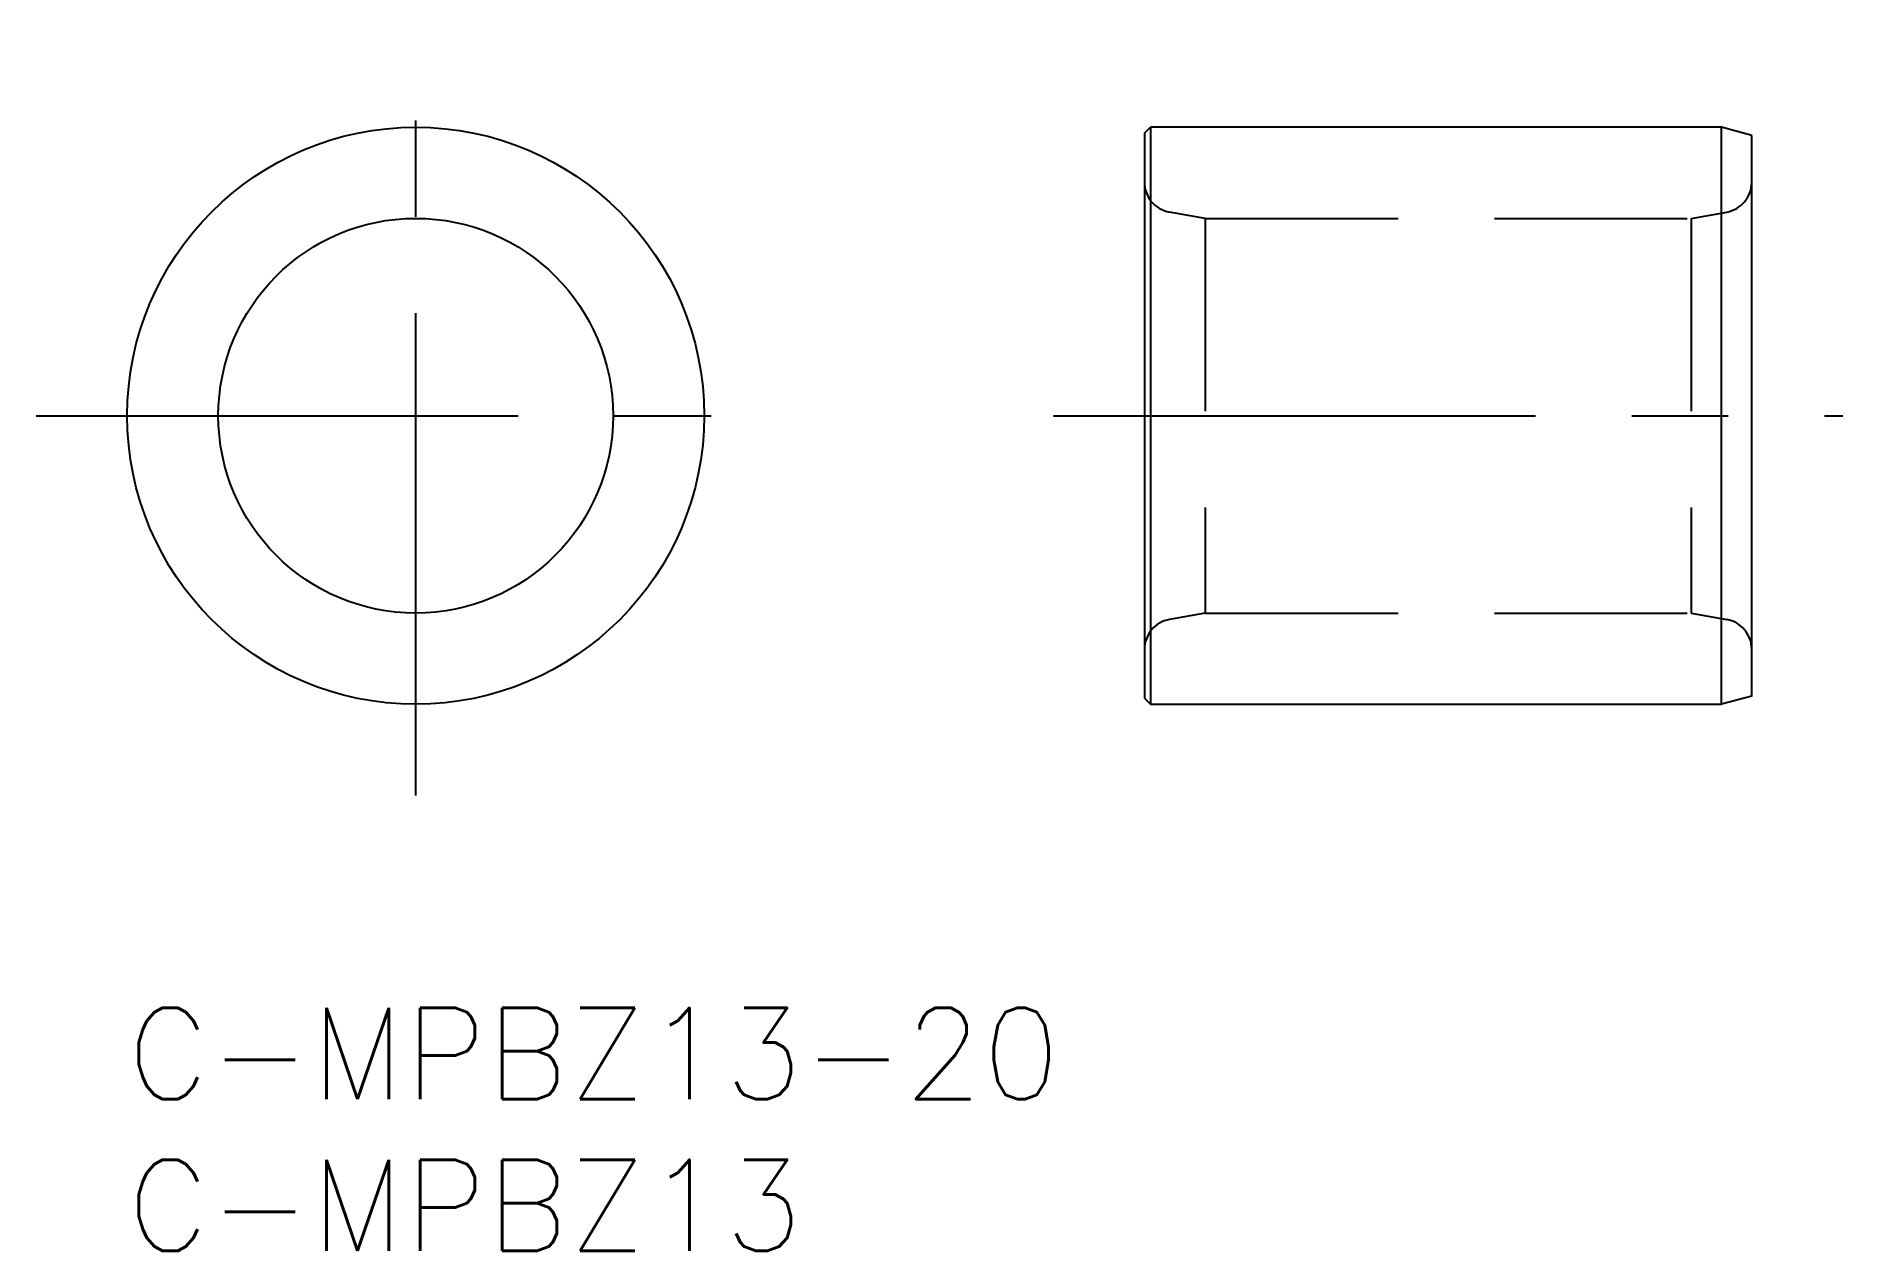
# Model space of a CAD drawing. Extents: x -3 to 56.5, y -8 to 32.
import ezdxf

# ---------------------------------------------------------------- set-up
doc = ezdxf.new("R2010")
doc.units = 0
doc.header["$LTSCALE"] = 0.5
doc.linetypes.add('CENTER', pattern=[50.8, 31.75, -6.35, 6.35, -6.35])
doc.linetypes.add('DASHED', pattern=[19.05, 12.7, -6.35])
for name, color, linetype in [('MSM_CENTER', 1, 'CENTER'), ('MSM_CONTINUOUS', 7, 'CONTINUOUS'), ('MSM_DASHED', 4, 'DASHED'), ('MSM_PART_NUMBER', 7, 'CONTINUOUS')]:
    doc.layers.add(name, color=color, linetype=linetype)
doc.styles.get("Standard").update_dxf_attribs({"font": 'txt.shx', "height": 3, "bigfont": 'bigfont.shx'})

# ---------------------------------------------------------------- blocks, each defined once
blk = doc.blocks.new('*U19')
at = {"layer": 'MSM_PART_NUMBER'}
blk.add_text('C-MPBZ13-20', height=3, dxfattribs=at).set_placement((0, -3))
blk = doc.blocks.new('*U20')
at = {"layer": 'MSM_PART_NUMBER'}
blk.add_text('C-MPBZ13', height=3, dxfattribs=at).set_placement((0, -8))

msp = doc.modelspace()

# ---------------------------------------------------------------- linework, layer by layer
at = {"layer": 'MSM_CENTER'}
for p, q in [((9.5, 7), (9.5, 32)), ((-3, 19.5), (22, 19.5)), ((30.5, 19.5), (56.5, 19.5))]:
    msp.add_line(p, q, dxfattribs=at)
at = {"layer": 'MSM_CONTINUOUS'}
for p, q in [((33.5, 28.8), (33.7, 29)), ((33.5, 28.8), (33.5, 10.2)), ((33.7, 29), (33.7, 10)), ((52.5, 29), (33.7, 29)), ((53.5, 28.732), (52.5, 29)), ((52.5, 10), (52.5, 29)), ((53.5, 10.268), (53.5, 28.732)), ((33.5, 10.2), (33.7, 10)), ((53.5, 10.268), (52.5, 10)), ((33.7, 10), (52.5, 10))]:
    msp.add_line(p, q, dxfattribs=at)
for radius in [9.5, 6.5]:
    msp.add_circle((9.5, 19.5), radius, dxfattribs=at)
at = {"layer": 'MSM_DASHED'}
for p, q in [((35.5, 26), (34.326, 26.207)), ((51.5, 26), (52.674, 26.207)), ((35.5, 26), (35.5, 13)), ((35.5, 26), (51.5, 26)), ((51.5, 26), (51.5, 13)), ((35.5, 13), (34.326, 12.793)), ((35.5, 13), (51.5, 13)), ((51.5, 13), (52.674, 12.793))]:
    msp.add_line(p, q, dxfattribs=at)
for centre, start, end in [((34.5, 27.192), 180, 260), ((52.5, 27.192), 280, 0), ((34.5, 11.808), 100, 180), ((52.5, 11.808), 0, 80)]:
    msp.add_arc(centre, 1, start, end, dxfattribs=at)

# ---------------------------------------------------------------- block references
at = {"layer": 'MSM_CONTINUOUS'}
for name in ['*U19', '*U20']:
    msp.add_blockref(name, (0, 0), dxfattribs=at)

doc.saveas('drawing.dxf')
